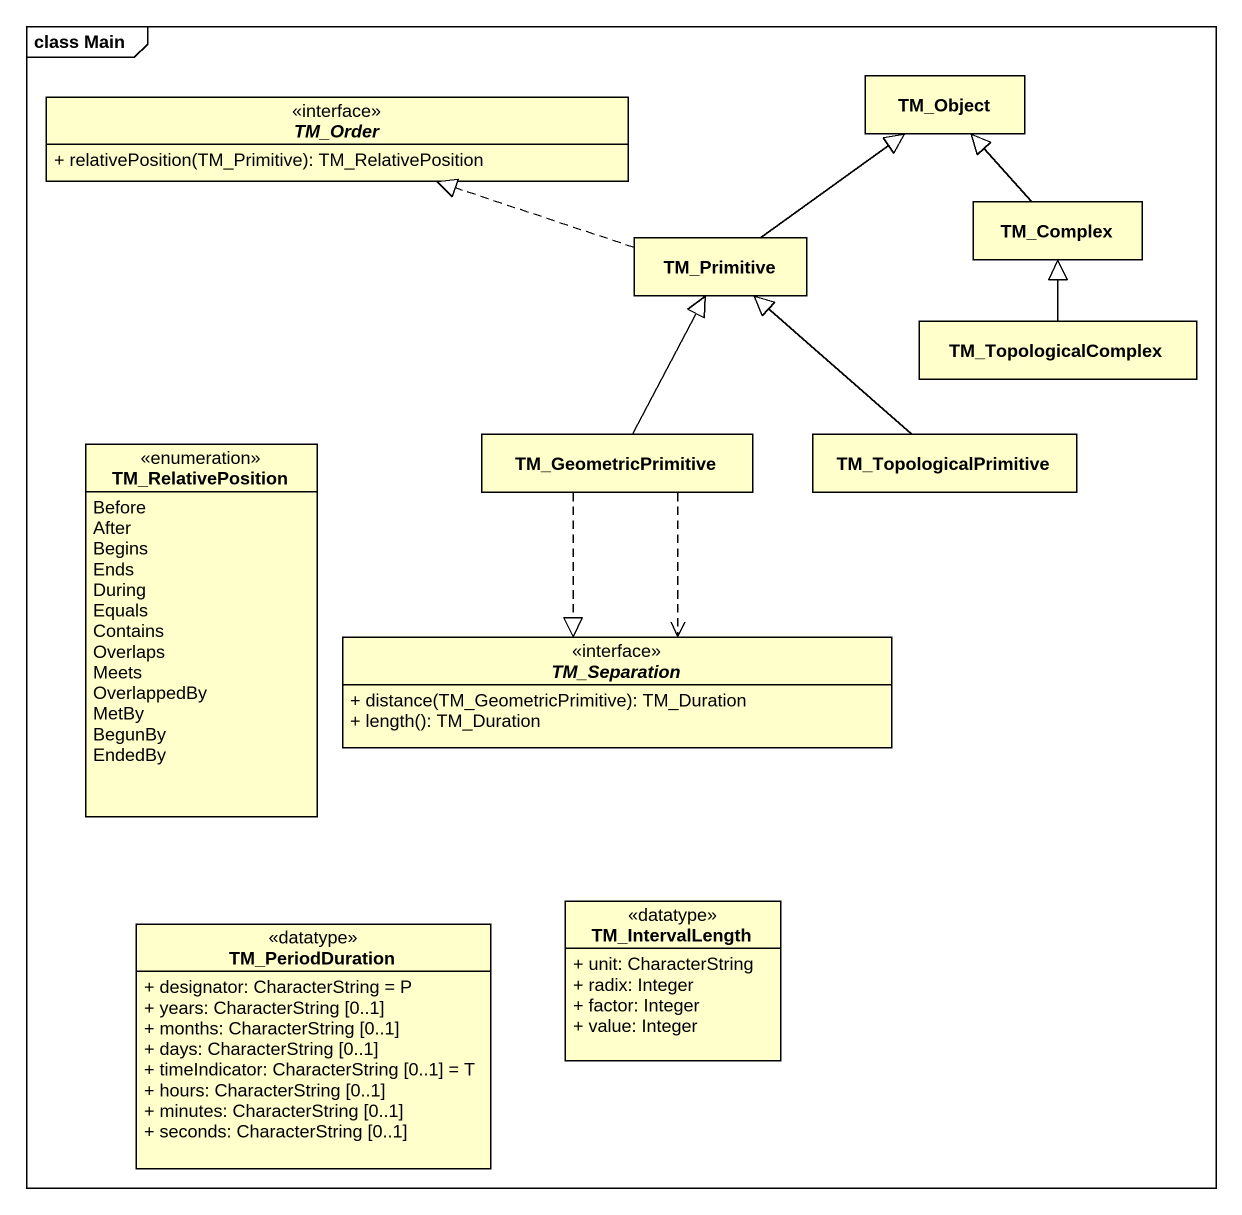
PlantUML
@startuml
mainframe class Main
hide circle
hide empty members
skinparam classAttributeIconSize 0
class TM_Object
interface TM_Order <<interface>> {
  + relativePosition(TM_Primitive): TM_RelativePosition
}
class TM_Complex
class TM_Primitive
class TM_TopologicalComplex
enum TM_RelativePosition {
  Before
  After
  Begins
  Ends
  During
  Equals
  Contains
  Overlaps
  Meets
  OverlappedBy
  MetBy
  BegunBy
  EndedBy
}
class TM_GeometricPrimitive
class TM_TopologicalPrimitive
interface TM_Separation <<interface>> {
  + distance(TM_GeometricPrimitive): TM_Duration
  + length(): TM_Duration
}
class TM_PeriodDuration <<datatype>> {
  + designator: CharacterString = P
  + years: CharacterString [0..1]
  + months: CharacterString [0..1]
  + days: CharacterString [0..1]
  + timeIndicator: CharacterString [0..1] = T
  + hours: CharacterString [0..1]
  + minutes: CharacterString [0..1]
  + seconds: CharacterString [0..1]
}
class TM_IntervalLength <<datatype>> {
  + unit: CharacterString
  + radix: Integer
  + factor: Integer
  + value: Integer
}
TM_Complex -up-|> TM_Object
TM_Primitive -up-|> TM_Object
TM_Primitive .left.|> TM_Order
TM_TopologicalComplex -up-|> TM_Complex
TM_GeometricPrimitive -up-|> TM_Primitive
TM_GeometricPrimitive ..> TM_Separation
TM_GeometricPrimitive ..|> TM_Separation
TM_TopologicalPrimitive -up-|> TM_Primitive
@enduml
